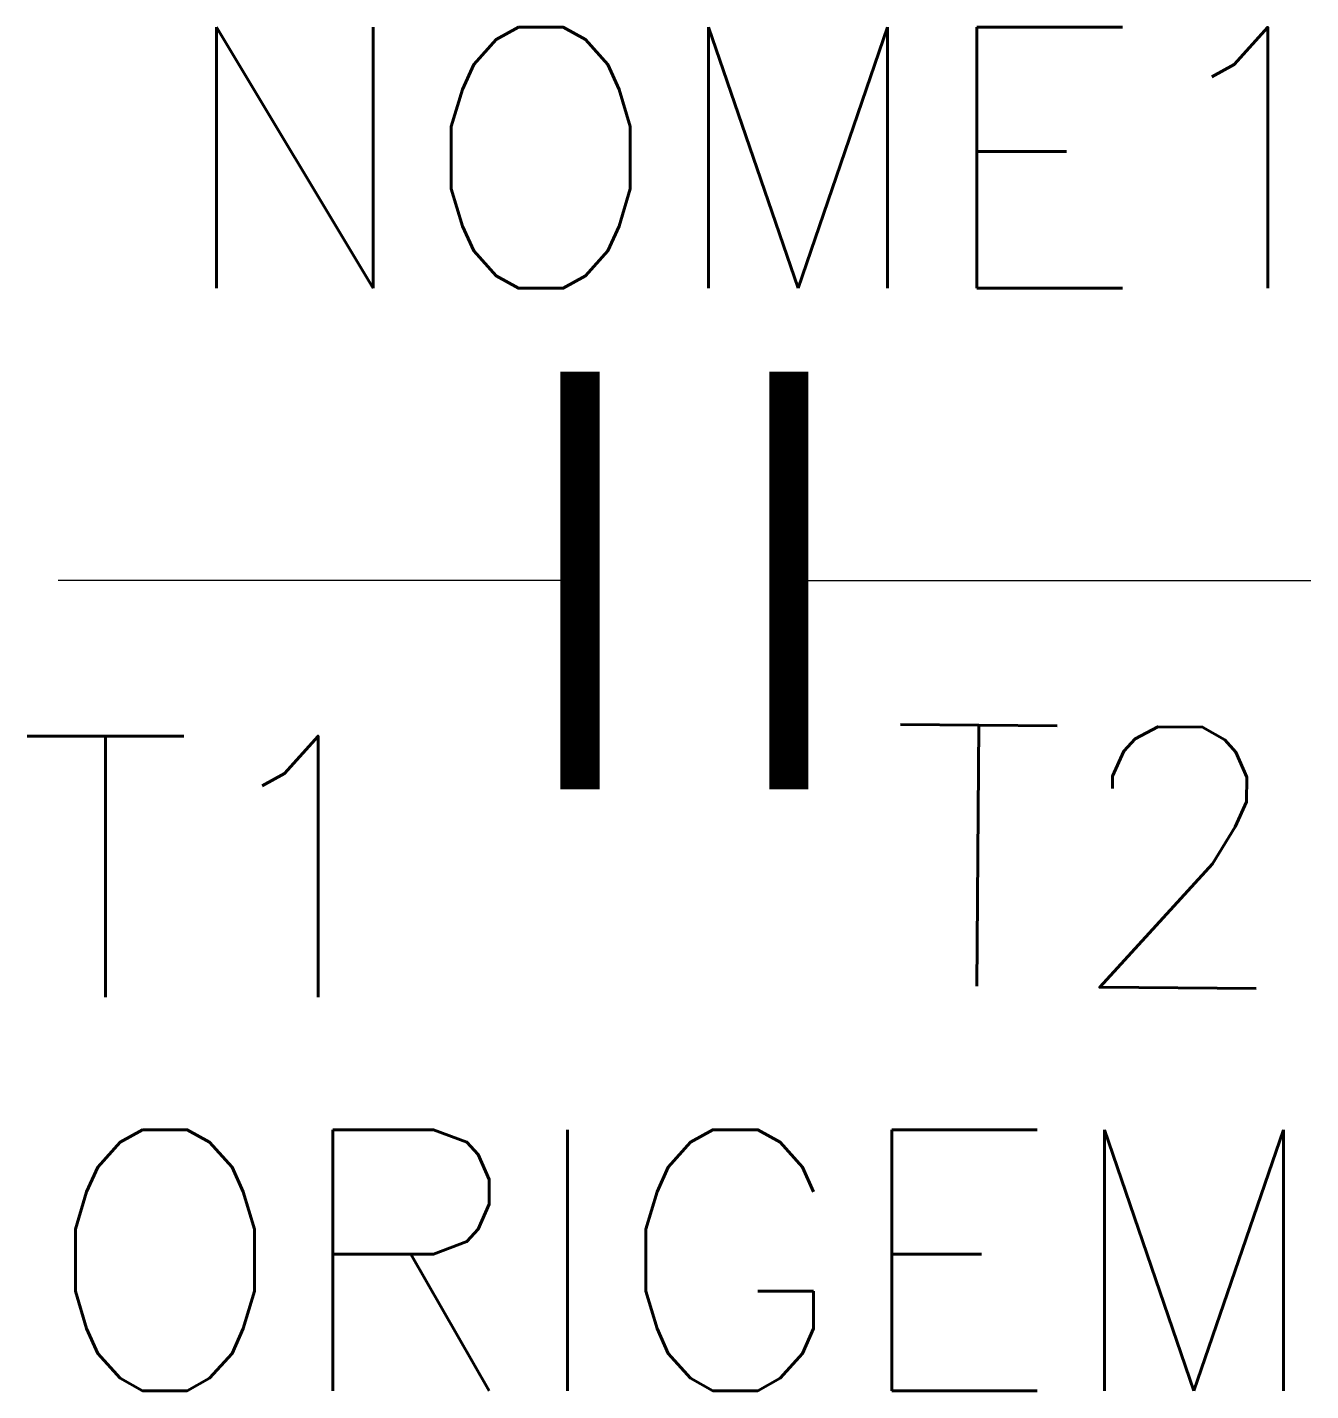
# Model space of a CAD drawing. Header units: millimetres. Extents: x 245.5 to 255.3, y 45.8 to 56.2.
import ezdxf
from ezdxf.enums import TextEntityAlignment as Align

# ---------------------------------------------------------------- set-up
doc = ezdxf.new("R2010")
doc.units = ezdxf.units.MM
doc.header["$LTSCALE"] = 10
doc.styles.add('ROMANS', font='romans')

msp = doc.modelspace()

# ---------------------------------------------------------------- linework, layer by layer
for p, q in [((249.749, 51.959), (245.749, 51.959)), ((251.349, 51.959), (255.349, 51.959))]:
    msp.add_line(p, q)
at = {"color": 5, "const_width": 0.3}
for points in [[(249.749, 50.359), (249.749, 53.559)], [(251.349, 50.359), (251.349, 53.559)]]:
    msp.add_lwpolyline(points, dxfattribs=at)

# ---------------------------------------------------------------- texts
at = {"style": 'ROMANS'}
for tag, text, p in [('NOME1', '', (246.62, 55.199)), ('ORIGEM', 'ORIGEM', (245.625, 46.751))]:
    msp.add_attdef(tag, text=text, height=2, dxfattribs=at).set_placement(p, align=Align.MIDDLE_LEFT)
msp.add_attdef('T2', text='', height=2, rotation=359.5414, dxfattribs=at).set_placement((255.197, 49.831), align=Align.MIDDLE_RIGHT)
msp.add_attdef('T1', text='', height=2, dxfattribs=at).set_placement((248.513, 49.767), align=Align.MIDDLE_RIGHT)

doc.saveas('drawing.dxf')
